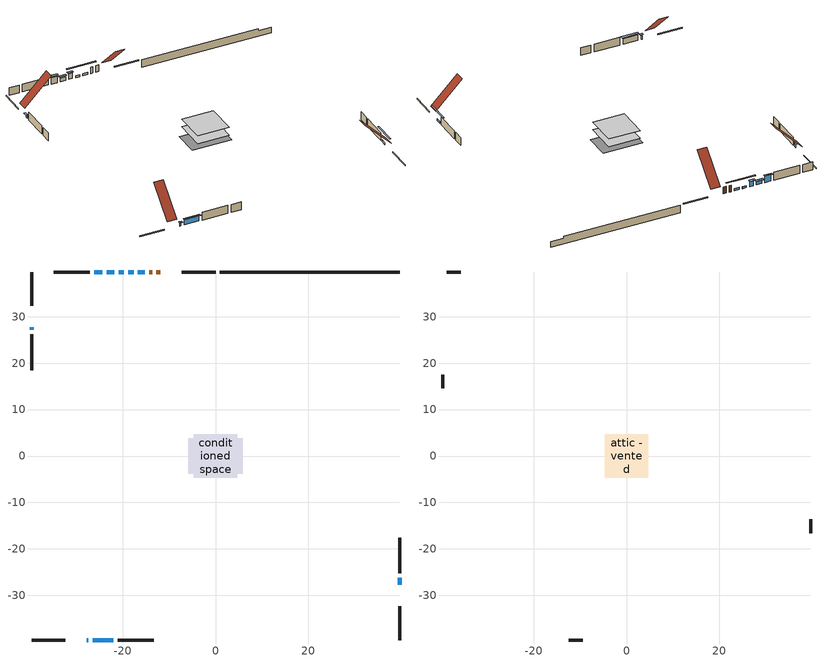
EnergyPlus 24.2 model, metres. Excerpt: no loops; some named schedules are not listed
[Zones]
conditioned space
 floor adiabatic (AdiabaticFloorConstruction): -4.73,-4.73 -4.73,4.73 4.73,4.73 4.73,-4.73 z0.53
 floor foundation (Slab1 construction): -5.86,-3.81 -5.86,3.81 5.86,3.81 5.86,-3.81 z-1.78
 wall outside (RimJoist1 construction): 0,39.62 -7.25,39.62 / -39.62,-39.62 -32.37,-39.62 / -39.62,39.62 -39.62,32.37 / 39.62,-39.62 39.62,-32.37 z0.53:0.83
 wall outside (AdiabaticWallConstruction 1): -11.92,39.62 -12.73,39.62 / -13.66,39.62 -14.31,39.62 z0.53:2.56
 wall outside (AdiabaticWallConstruction): -27.7,-39.62 -27.39,-39.62 z0.53:1.6; 39.62,-27.7 39.62,-26.22 / -15.24,39.62 -16.72,39.62 / -17.64,39.62 -18.81,39.62 z0.53:1.14; -39.62,27.7 -39.62,27.14 z0.53:1.55; -19.74,39.62 -20.86,39.62 / -26.46,-39.62 -21.99,-39.62 z0.53:2.26; -21.79,39.62 -23.42,39.62 z0.53:1.7; -24.34,39.62 -26.12,39.62 z0.53:2.56
 wall outside (Wall1 construction): -27.05,39.62 -34.79,39.62 / -21.06,-39.62 -13.32,-39.62 / -39.62,26.21 -39.62,18.47 / 39.62,-25.29 39.62,-17.56 z0.53:2.97
 wall foundation (FoundationWall1 construction): 0.93,39.62,-1.78 0.93,39.62,0.53 35.75,39.62,0.53 35.75,39.62,-0.12 39.62,39.62,-0.12 39.62,39.62,-1.78
 window (WindowConstruction 4): -27.7,-39.62 -27.39,-39.62 z0.53:1.6
 window (WindowConstruction 6): 39.62,-27.7 39.62,-26.22 z0.53:1.14
 window (WindowConstruction 7): -15.24,39.62 -16.71,39.62 z0.53:1.14
 window (WindowConstruction 8): -17.64,39.62 -18.81,39.62 z0.53:1.14
 window (WindowConstruction 5): -39.62,27.7 -39.62,27.14 z0.53:1.54
 window (WindowConstruction): -19.74,39.62 -20.86,39.62 z0.53:2.26
 window (WindowConstruction 1): -21.79,39.62 -23.42,39.62 z0.53:1.7
 window (WindowConstruction 2): -24.35,39.62 -26.12,39.62 z0.53:2.56
 window (WindowConstruction 3): -26.46,-39.62 -21.99,-39.62 z0.53:2.26
 door (Door): -11.92,39.62 -12.73,39.62 z0.53:2.56
 door (Door 1): -13.66,39.62 -14.31,39.62 z0.53:2.56
 ceiling adiabatic (AdiabaticFloorConstruction): 4.73,-4.73 4.73,4.73 -4.73,4.73 -4.73,-4.73 z0.53
attic - vented
 floor to conditioned space (Floor1 construction Reversed): -4.73,-4.73 -4.73,4.73 4.73,4.73 4.73,-4.73 z2.97
 wall outside (Wall2 construction): -35.72,39.62 -38.69,39.62 / -12.39,-39.62 -9.42,-39.62 / -39.62,17.54 -39.62,14.57 / 39.62,-16.63 39.62,-13.65 z0.53:2.97
 roof outside (Roof1 construction): -10.99,39.62,2.97 -10.99,31.67,10.92 -8.18,31.67,10.92 -8.18,39.62,2.97; -28.62,-39.62,2.97 -28.62,-31.67,10.92 -31.44,-31.67,10.92 -31.44,-39.62,2.97; -39.62,28.62,2.97 -31.67,28.62,10.92 -31.67,31.44,10.92 -39.62,31.44,2.97; 39.62,-28.62,2.97 31.67,-28.62,10.92 31.67,-31.44,10.92 39.62,-31.44,2.97
shading: -27.09,-39.62 -27.99,-39.62 -27.99,-40.23 -27.09,-40.23 z1.9; 39.62,-23.58 39.62,-30.34 40.03,-30.34 40.03,-23.58 z3.78; -19.35,39.62 -12.6,39.62 -12.6,40.03 -19.35,40.03 z3.78; -21.45,39.62 -15,39.62 -15,40.03 -21.45,40.03 z3.78; -39.62,26.84 -39.62,27.99 -40.23,27.99 -40.23,26.84 z1.84; -21.16,39.62 -19.44,39.62 -19.44,40.23 -21.16,40.23 z2.56; -23.71,39.62 -21.49,39.62 -21.49,40.23 -23.71,40.23 z2; -26.42,39.62 -24.05,39.62 -24.05,40.23 -26.42,40.23 z2.86; -21.69,-39.62 -26.76,-39.62 -26.76,-40.23 -21.69,-40.23 z2.56
[Building]
Building 1: Terrain=Suburbs
[Site:Location]
Quebec Intl AP_QC: Latitude {deg}=46.8; Longitude {deg}=-71.38; Time Zone {hr}=-5; Elevation {m}=74; Keep Site Location Information=Yes
[Site:GroundTemperature:Shallow]
0.0108218, -2.24938, -2.43038, -1.3578, 2.94801, 7.23376, 10.9493, 13.303, 13.5029, 11.5886, 7.96783, 3.81355
[Site:WaterMainsTemperature]
Calculation Method=Schedule; Temperature Schedule=mains temperature schedule
[Material] Roughness=Rough; Thermal Absorptance=0.9
Name | Thickness {m} | Conductivity {W/m-K} | Density {kg/m3} | Specific Heat {J/kg-K} | Solar Absorptance | Visible Absorptance
asphalt or fiberglass shingles | 0.00635 | 0.162714 | 1121.4 | 1465.45 | 0.4 | 0.4
ceiling stud and cavity | 0.1397 | 0.086049 | 65.682 | 1177.47 | 0.7 | 0.7
concrete 4.0 in. | 0.1016 | 1.803125 | 2242.8 | 837.4 | 0.7 | 0.7
concrete 8.0 in. | 0.2032 | 1.803125 | 2242.8 | 837.4 | 0.7 | 0.7
door material | 0.04445 | 0.188738 | 512.64 | 1214.23 | 0.7 | 0.7
door material 1 | 0.04445 | 0.053851 | 512.64 | 1214.23 | 0.7 | 0.7
exterior vertical ins | 0.0268992 | 0.029427 | 32.04 | 1214.23 | 0.7 | 0.7
floor covering | 0.0127 | 0.0433444 | 54.468 | 1339.84 | 0.6 | 0.6
floor rigid ins; wall rigid ins 1 | 0.512978 | 0.029427 | 32.04 | 1214.23 | 0.7 | 0.7
floor stud and cavity | 0.1397 | 1.75129 | 37.0049 | 1207.88 | 0.7 | 0.7
furniture material conditioned space 1 | 0.1524 | 0.115458 | 640.8 | 1214.23 | 0.6 | 0.6
gypsum board | 0.0127 | 0.160291 | 801 | 837.4 | 0.6 | 0.6
gypsum board 1 | 0.0127 | 0.160291 | 801 | 837.4 | 0.7 | 0.7
osb sheathing 0.5 in. | 0.0127 | 0.115458 | 512.64 | 1214.23 | 0.7 | 0.7
osb sheathing 0.75 in. | 0.01905 | 0.115458 | 512.64 | 1214.23 | 0.7 | 0.7
osb sheathing 2.0 in. | 0.0508 | 0.115458 | 512.64 | 1214.23 | 0.7 | 0.7
rim joist stud and cavity | 0.0508 | 0.0299404 | 125.044 | 1163.47 | 0.6 | 0.6
wall rigid ins | 0.051816 | 0.029427 | 32.04 | 1214.23 | 0.7 | 0.7
wall stud and cavity | 0.1397 | 0.785599 | 139.0536 | 1170.24 | 0.7 | 0.7
wall stud and cavity 1 | 0.0889 | 6.9971 | 50.32683 | 1063.81 | 0.6 | 0.6
wall stud and cavity 2 | 0.0889 | 0.380278 | 52.3479 | 1209.89 | 0.7 | 0.7
wall stud and cavity 3 | 0.0889 | 0.391764 | 83.0341 | 1211.67 | 0.7 | 0.7
wood siding | 0.0254 | 0.102417 | 544.68 | 1172.36 | 0.4 | 0.4
wood siding 1 | 0.00254 | 0.102417 | 544.68 | 1172.36 | 0.4 | 0.4
wood siding 2; wood siding 3; wood siding 4 | 0.0254 | 0.102417 | 544.68 | 1172.36 | 0.7 | 0.7
[WindowMaterial:SimpleGlazingSystem]
Name | U-Factor {W/m2-K} | Solar Heat Gain Coefficient
WindowMaterial | 2.66809 | 0.59
WindowMaterial 1 | 2.67207 | 0.52
WindowMaterial 2 | 2.70784 | 0.59
WindowMaterial 3 | 2.66241 | 0.62
WindowMaterial 4 | 4.851851 | 0.59
WindowMaterial 5 | 2.6363 | 0.6
WindowMaterial 6 | 2.671499 | 0.51
WindowMaterial 7 | 2.67207 | 0.49
[Construction]
AdiabaticFloorConstruction: floor stud and cavity, floor rigid ins, osb sheathing 0.75 in., floor covering
AdiabaticWallConstruction: wood siding 3, wall rigid ins 1, wall stud and cavity 2, gypsum board
AdiabaticWallConstruction 1: wood siding 4, wall rigid ins 1, wall stud and cavity 2, gypsum board
Door: door material
Door 1: door material 1
Floor1 construction Reversed: gypsum board, ceiling stud and cavity
FoundationWall1 construction: concrete 8.0 in., gypsum board 1
furniture construction conditioned space 1: furniture material conditioned space 1
PartitionWallConstruction: gypsum board, wall stud and cavity 3, gypsum board
RimJoist1 construction: wood siding 2, osb sheathing 2.0 in., rim joist stud and cavity
Roof1 construction: asphalt or fiberglass shingles
Slab1 construction: concrete 4.0 in.
Wall1 construction: wood siding, wall rigid ins, osb sheathing 0.5 in., wall stud and cavity, gypsum board
Wall2 construction: wood siding 1, wall stud and cavity 1
WindowConstruction: WindowMaterial
WindowConstruction 1: WindowMaterial 1
WindowConstruction 2: WindowMaterial 2
WindowConstruction 3: WindowMaterial 3
WindowConstruction 4: WindowMaterial 4
WindowConstruction 5: WindowMaterial 5
WindowConstruction 6; WindowConstruction 7: WindowMaterial 6
WindowConstruction 8: WindowMaterial 7
[Zone] Multiplier=1; Part of Total Floor Area=Yes
Name | Volume {m3}
attic - vented | 99.6519
conditioned space | 442.8
[Space]
Name | Zone | Volume {m3}
attic - vented 1 | attic - vented | 99.6519
conditioned space 1 | conditioned space | 442.8
[ZoneInfiltration:EffectiveLeakageArea]
infil attic - vented 1: Zone or Space=attic - vented 1; Schedule=Always On Discrete; Effective Air Leakage Area {cm2}=3301.66; Stack Coefficient=0.000722509; Wind Coefficient=1.81611e-05
[ZoneMixing]
whole house fan mix: Zone or Space=attic - vented; Schedule=Always On Continuous; Design Flow Rate Calculation Method=Flow/Zone; Design Flow Rate {m3/s}=0; Source Zone or Space=conditioned space
[SurfaceProperty:ExposedFoundationPerimeter]
Slab1: Exposed Perimeter Calculation Method=TotalExposedPerimeter; Total Exposed Perimeter {m}=38.69
[InternalMass] Zone or ZoneList=conditioned space; Space or SpaceList=conditioned space 1
Name | Construction | Surface Area {m2}
furniture mass conditioned space 1 | furniture construction conditioned space 1 | 71.5197
partition wall mass | PartitionWallConstruction | 178.799
[Lights]
interior lighting: Zone or ZoneList or Space or SpaceList=conditioned space 1; Schedule=interior lighting schedule; Design Level Calculation Method=LightingLevel; Lighting Level {W}=343.2; Return Air Fraction=0; Fraction Radiant=0.6; Fraction Visible=0.2; Fraction Replaceable=1
[People]
occupants: Zone or ZoneList or Space or SpaceList=conditioned space 1; Number of People Schedule=occupants schedule; Number of People Calculation Method=People; Number of People=3; Fraction Radiant=0.314171; Sensible Heat Fraction=0.56303; Activity Level Schedule=occupants activity schedule; Carbon Dioxide Generation Rate {m3/s-W}=0; Enable ASHRAE 55 Comfort Warnings=No; Mean Radiant Temperature Calculation Type=EnclosureAveraged
[ElectricEquipment] Zone or ZoneList or Space or SpaceList=conditioned space 1; Design Level Calculation Method=EquipmentLevel
Name | Schedule | Design Level {W} | Fraction Latent | Fraction Radiant | Fraction Lost
clothes dryer | clothes dryer schedule | 140.772 | 0.015 | 0.081 | 0.85
clothes washer | clothes washer schedule | 32.1985 | 0.03 | 0.162 | 0.7
cooking range | cooking range schedule | 215.147 | 0.08 | 0.432 | 0.2
dishwasher | dishwasher schedule | 66.8632 | 0.3 | 0.18 | 0.4
fridge | fridge schedule | 72.9452 | 0 | 0.6 | 0
mech vent bath fan 0 | mech vent bath fan 0 schedule | 50.2 | 0 | 0 | 1
mech vent house fan | mech vent house fan schedule | 6.33333 | 0 | 0 | 1
mech vent house fan cfis | mech vent house fan cfis schedule | 0 | 0 | 0 | 0
mech vent range fan 0 | mech vent range fan 0 schedule | 57 | 0 | 0 | 1
misc plug loads | misc plug loads schedule | 494.7 | 0.045 | 0.513 | 0.1
whole house fan | Always On Discrete | 0 | 0 | 0 | 1
[OtherEquipment] Zone or ZoneList or Space or SpaceList=conditioned space 1; Design Level Calculation Method=EquipmentLevel
Name | Fuel Type | Schedule | Design Level {W} | Fraction Latent | Fraction Radiant | Fraction Lost
clothes dryer 1 | Electricity | clothes dryer schedule | 0 | 0.015 | 0.081 | 0.85
cooking range 1 | Electricity | cooking range schedule | 0 | 0.08 | 0.432 | 0.2
general water use latent | None | general water use schedule | 62.594 | 1 | 0 | 0
general water use sensible | None | general water use schedule | -61.6891 | 0 | 0.6 | 0
mech vent house fan latent load | None | Always On Discrete | 0 | 1 | 0 | 0
mech vent house fan sensible load | None | Always On Discrete | 0 | 0 | 0 | 0
water heater energy adjustment1 | Electricity | Always On Discrete | 0.01 | 0 | 0 | 1
[ZoneInfiltration:DesignFlowRate] Zone or ZoneList or Space or SpaceList=conditioned space 1; Schedule=Always On Discrete; Design Flow Rate Calculation Method=Flow/Zone; Design Flow Rate {m3/s}=0
infil flow; natural vent flow; whole house fan flow
[ZoneControl:Thermostat]
conditioned space Thermostat: Zone or ZoneList=conditioned space; Control Type Schedule=conditioned space Thermostat Schedule; Control 1=conditioned space temperature setpoint; Temperature Difference Between Cutout And Setpoint {deltaC}=0
[ZoneHVAC:Baseboard:Convective:Electric]
electric baseboard: Availability Schedule=Always On Discrete; Heating Design Capacity {W}=11195.9; Efficiency=1
[AirLoopHVAC:UnitarySystem]
unit heater unitary system: Control Type=Load; Controlling Zone or Thermostat Location=conditioned space; Dehumidification Control Type=None; Availability Schedule=Always On Discrete; Supply Fan=unit heater supply fan; Fan Placement=BlowThrough; Supply Air Fan Operating Mode Schedule=unit heater auto fan schedule; Heating Coil=unit heater htg coil; DX Heating Coil Sizing Ratio=1; Use DOAS DX Cooling Coil=No; Minimum Supply Air Temperature {C}=2; Latent Load Control=SensibleOnlyLoadControl; Cooling Supply Air Flow Rate Method=None; Heating Supply Air Flow Rate Method=SupplyAirFlowRate; Heating Supply Air Flow Rate {m3/s}=0.00141584; No Load Supply Air Flow Rate Method=SupplyAirFlowRate; No Load Supply Air Flow Rate {m3/s}=0; No Load Supply Air Flow Rate Control Set To Low Speed=Yes; Maximum Supply Air Temperature {C}=48.8889; Maximum Outdoor Dry-Bulb Temperature for Supplemental Heater Operation {C}=21; Ancillary On-Cycle Electric Power {W}=0; Ancillary Off-Cycle Electric Power {W}=0
[Fan:SystemModel]
unit heater supply fan: Availability Schedule=Always On Discrete; Design Maximum Air Flow Rate {m3/s}=0.00141584; Speed Control Method=Discrete; Electric Power Minimum Flow Rate Fraction=0.2; Design Pressure Rise {Pa}=500; Motor Efficiency=1; Motor In Air Stream Fraction=1; Design Electric Power Consumption {W}=Autosize; Design Power Sizing Method=PowerPerFlow; Electric Power Per Unit Flow Rate {W/(m3/s)}=1e-06; Electric Power Per Unit Flow Rate Per Unit Pressure {W/((m3/s)-Pa)}=1.66667; Fan Total Efficiency=0.7; Motor Loss Radiative Fraction=0; Number of Speeds=1; Speed Flow Fraction 1=1; Speed Electric Power Fraction 1=1
[Coil:Heating:Fuel]
unit heater htg coil: Availability Schedule=Always On Discrete; Fuel Type=OtherFuel1; Burner Efficiency=0.3; Nominal Capacity {W}=0.293071; On Cycle Parasitic Electric Load {W}=0; Off Cycle Parasitic Fuel Load {W}=0
[Zone equipment]
conditioned space: electric baseboard, unit heater unitary system
[Foundation:Kiva]
Foundation Kiva 1: Initial Indoor Air Temperature {C}=18; Wall Height Above Grade {m}=0.529986; Wall Depth Below Slab {m}=0.2032; Custom Block Material Name 1=exterior vertical ins; Custom Block Depth 1 {m}=2.30999; Custom Block X Position 1 {m}=0.2159; Custom Block Z Position 1 {m}=0
[Foundation:Kiva:Settings]
Soil Conductivity {W/m-K}=0.849921; Soil Density {kg/m3}=1842.3; Soil Specific Heat {J/kg-K}=418.7; Ground Solar Absorptivity=0.9; Ground Thermal Absorptivity=0.9; Ground Surface Roughness {m}=0.03; Far-Field Width {m}=40; Deep-Ground Boundary Condition=ZeroFlux; Deep-Ground Depth {m}=40; Minimum Cell Dimension {m}=0.2; Maximum Cell Growth Coefficient=3; Simulation Timestep=Timestep
[Exterior:Lights]
exterior lighting: Schedule=exterior lighting schedule; Design Level {W}=75.6
[EnergyManagementSystem:GlobalVariable]
infil_program_Qfan
infil_program_Qinf
natural_vent_program_Qnv
natural_vent_program_Qwhf
[EnergyManagementSystem:Sensor]
Name | Output:Variable or Output:Meter Index Key | Output:Variable or Output:Meter
airflow_gain | infil flow | Infiltration Sensible Heat Gain Energy
airflow_gain_1 | natural vent flow | Infiltration Sensible Heat Gain Energy
airflow_gain_2 | whole house fan flow | Infiltration Sensible Heat Gain Energy
airflow_loss | infil flow | Infiltration Sensible Heat Loss Energy
airflow_loss_1 | natural vent flow | Infiltration Sensible Heat Loss Energy
airflow_loss_2 | whole house fan flow | Infiltration Sensible Heat Loss Energy
clg_load_cond |  | Cooling:EnergyTransfer:Zone:CONDITIONED SPACE
clg_sp_s; clg_sp_s_1 | cooling setpoint | Schedule Value
clothes_dryer_exhaust_0_sch_s | clothes dryer exhaust 0 schedule | Schedule Value
conditioned_space_clg_unmet_s | conditioned space | Zone Cooling Setpoint Not Met Time
conditioned_space_htg_unmet_s | conditioned space | Zone Heating Setpoint Not Met Time
cool_season | cooling season schedule | Schedule Value
fridge_tin_s | conditioned space | Zone Mean Air Temperature
htg_load_cond |  | Heating:EnergyTransfer:Zone:CONDITIONED SPACE
htg_sp_s; htg_sp_s_1 | heating setpoint | Schedule Value
ig_ee_conv | clothes dryer | Electric Equipment Convective Heating Energy
ig_ee_conv_2 | cooking range | Electric Equipment Convective Heating Energy
ig_ee_conv_4 | fridge | Electric Equipment Convective Heating Energy
ig_ee_conv_5 | misc plug loads | Electric Equipment Convective Heating Energy
ig_ee_conv_6 | whole house fan | Electric Equipment Convective Heating Energy
ig_ee_rad | clothes dryer | Electric Equipment Radiant Heating Energy
ig_ee_rad_2 | cooking range | Electric Equipment Radiant Heating Energy
ig_ee_rad_4 | fridge | Electric Equipment Radiant Heating Energy
ig_ee_rad_5 | misc plug loads | Electric Equipment Radiant Heating Energy
ig_ee_rad_6 | whole house fan | Electric Equipment Radiant Heating Energy
ig_lgt_conv | interior lighting | Lights Convective Heating Energy
ig_lgt_rad | interior lighting | Lights Radiant Heating Energy
ig_lgt_vis | interior lighting | Lights Visible Radiation Heating Energy
ig_oe_conv | clothes dryer 1 | Other Equipment Convective Heating Energy
ig_oe_conv_1 | cooking range 1 | Other Equipment Convective Heating Energy
ig_oe_conv_2 | general water use latent | Other Equipment Convective Heating Energy
ig_oe_conv_3 | general water use sensible | Other Equipment Convective Heating Energy
ig_oe_conv_4 | water heater energy adjustment1 | Other Equipment Convective Heating Energy
ig_oe_rad | clothes dryer 1 | Other Equipment Radiant Heating Energy
ig_oe_rad_1 | cooking range 1 | Other Equipment Radiant Heating Energy
ig_oe_rad_2 | general water use latent | Other Equipment Radiant Heating Energy
ig_oe_rad_3 | general water use sensible | Other Equipment Radiant Heating Energy
ig_oe_rad_4 | water heater energy adjustment1 | Other Equipment Radiant Heating Energy
ig_ppl_conv | occupants | People Convective Heating Energy
ig_ppl_rad | occupants | People Radiant Heating Energy
im_conv | furniture mass conditioned space 1 | Surface Inside Face Convection Heat Gain Energy
im_conv_1 | partition wall mass | Surface Inside Face Convection Heat Gain Energy
im_ig | furniture mass conditioned space 1 | Surface Inside Face Internal Gains Radiation Heat Gain Energy
im_ig_1 | partition wall mass | Surface Inside Face Internal Gains Radiation Heat Gain Energy
im_lgt | furniture mass conditioned space 1 | Surface Inside Face Lights Radiation Heat Gain Energy
im_lgt_1 | partition wall mass | Surface Inside Face Lights Radiation Heat Gain Energy
im_sol | furniture mass conditioned space 1 | Surface Inside Face Solar Radiation Heat Gain Energy
im_sol_1 | partition wall mass | Surface Inside Face Solar Radiation Heat Gain Energy
im_surf | furniture mass conditioned space 1 | Surface Inside Face Net Surface Thermal Radiation Heat Gain Energy
im_surf_1 | partition wall mass | Surface Inside Face Net Surface Thermal Radiation Heat Gain Energy
mech_vent_bath_fan_0_sch_s | mech vent bath fan 0 schedule | Schedule Value
mech_vent_range_fan_0_sch_s | mech vent range fan 0 schedule | Schedule Value
mv_conv | mech vent bath fan 0 | Electric Equipment Convective Heating Energy
mv_conv_1 | mech vent house fan | Electric Equipment Convective Heating Energy
mv_conv_2 | mech vent house fan cfis | Electric Equipment Convective Heating Energy
mv_conv_3 | mech vent range fan 0 | Electric Equipment Convective Heating Energy
mv_conv_4 | mech vent house fan latent load | Other Equipment Convective Heating Energy
mv_conv_5 | mech vent house fan sensible load | Other Equipment Convective Heating Energy
mv_rad | mech vent bath fan 0 | Electric Equipment Radiant Heating Energy
mv_rad_1 | mech vent house fan | Electric Equipment Radiant Heating Energy
mv_rad_2 | mech vent house fan cfis | Electric Equipment Radiant Heating Energy
mv_rad_3 | mech vent range fan 0 | Electric Equipment Radiant Heating Energy
mv_rad_4 | mech vent house fan latent load | Other Equipment Radiant Heating Energy
mv_rad_5 | mech vent house fan sensible load | Other Equipment Radiant Heating Energy
natural_vent_s | natural vent schedule | Schedule Value
out_pb_s |  | Site Outdoor Air Barometric Pressure
out_wt_s |  | Site Outdoor Air Humidity Ratio
site_vw_s |  | Site Wind Speed
ss_back_out | Window1 | Surface Window Shortwave from Zone Back Out Window Heat Transfer Rate
ss_back_out_1 | Window11 | Surface Window Shortwave from Zone Back Out Window Heat Transfer Rate
ss_back_out_2 | Window12 | Surface Window Shortwave from Zone Back Out Window Heat Transfer Rate
ss_back_out_3 | Window13 | Surface Window Shortwave from Zone Back Out Window Heat Transfer Rate
ss_back_out_4 | Window2 | Surface Window Shortwave from Zone Back Out Window Heat Transfer Rate
ss_back_out_5 | Window3 | Surface Window Shortwave from Zone Back Out Window Heat Transfer Rate
ss_back_out_6 | Window4 | Surface Window Shortwave from Zone Back Out Window Heat Transfer Rate
ss_back_out_7 | Window6 | Surface Window Shortwave from Zone Back Out Window Heat Transfer Rate
ss_back_out_8 | Window7 | Surface Window Shortwave from Zone Back Out Window Heat Transfer Rate
ss_conv | Door1 | Surface Inside Face Convection Heat Gain Energy
ss_conv_1 | Door2 | Surface Inside Face Convection Heat Gain Energy
ss_conv_10 | Window7 | Surface Inside Face Convection Heat Gain Energy
ss_conv_2 | Window1 | Surface Inside Face Convection Heat Gain Energy
ss_conv_3 | Window11 | Surface Inside Face Convection Heat Gain Energy
ss_conv_4 | Window12 | Surface Inside Face Convection Heat Gain Energy
ss_conv_5 | Window13 | Surface Inside Face Convection Heat Gain Energy
ss_conv_6 | Window2 | Surface Inside Face Convection Heat Gain Energy
ss_conv_7 | Window3 | Surface Inside Face Convection Heat Gain Energy
ss_conv_8 | Window4 | Surface Inside Face Convection Heat Gain Energy
ss_conv_9 | Window6 | Surface Inside Face Convection Heat Gain Energy
ss_ig | Door1 | Surface Inside Face Internal Gains Radiation Heat Gain Energy
ss_ig_1 | Door2 | Surface Inside Face Internal Gains Radiation Heat Gain Energy
ss_ig_10 | Window7 | Surface Inside Face Internal Gains Radiation Heat Gain Energy
ss_ig_2 | Window1 | Surface Inside Face Internal Gains Radiation Heat Gain Energy
ss_ig_3 | Window11 | Surface Inside Face Internal Gains Radiation Heat Gain Energy
ss_ig_4 | Window12 | Surface Inside Face Internal Gains Radiation Heat Gain Energy
ss_ig_5 | Window13 | Surface Inside Face Internal Gains Radiation Heat Gain Energy
ss_ig_6 | Window2 | Surface Inside Face Internal Gains Radiation Heat Gain Energy
ss_ig_7 | Window3 | Surface Inside Face Internal Gains Radiation Heat Gain Energy
ss_ig_8 | Window4 | Surface Inside Face Internal Gains Radiation Heat Gain Energy
ss_ig_9 | Window6 | Surface Inside Face Internal Gains Radiation Heat Gain Energy
ss_lgt | Door1 | Surface Inside Face Lights Radiation Heat Gain Energy
ss_lgt_1 | Door2 | Surface Inside Face Lights Radiation Heat Gain Energy
ss_sol | Door1 | Surface Inside Face Solar Radiation Heat Gain Energy
ss_sol_1 | Door2 | Surface Inside Face Solar Radiation Heat Gain Energy
ss_surf | Door1 | Surface Inside Face Net Surface Thermal Radiation Heat Gain Energy
ss_surf_1 | Door2 | Surface Inside Face Net Surface Thermal Radiation Heat Gain Energy
ss_surf_10 | Window7 | Surface Inside Face Net Surface Thermal Radiation Heat Gain Energy
ss_surf_2 | Window1 | Surface Inside Face Net Surface Thermal Radiation Heat Gain Energy
ss_surf_3 | Window11 | Surface Inside Face Net Surface Thermal Radiation Heat Gain Energy
ss_surf_4 | Window12 | Surface Inside Face Net Surface Thermal Radiation Heat Gain Energy
ss_surf_5 | Window13 | Surface Inside Face Net Surface Thermal Radiation Heat Gain Energy
ss_surf_6 | Window2 | Surface Inside Face Net Surface Thermal Radiation Heat Gain Energy
ss_surf_7 | Window3 | Surface Inside Face Net Surface Thermal Radiation Heat Gain Energy
ss_surf_8 | Window4 | Surface Inside Face Net Surface Thermal Radiation Heat Gain Energy
ss_surf_9 | Window6 | Surface Inside Face Net Surface Thermal Radiation Heat Gain Energy
ss_trans_in | Window1 | Surface Window Transmitted Solar Radiation Rate
ss_trans_in_1 | Window11 | Surface Window Transmitted Solar Radiation Rate
ss_trans_in_2 | Window12 | Surface Window Transmitted Solar Radiation Rate
ss_trans_in_3 | Window13 | Surface Window Transmitted Solar Radiation Rate
ss_trans_in_4 | Window2 | Surface Window Transmitted Solar Radiation Rate
ss_trans_in_5 | Window3 | Surface Window Transmitted Solar Radiation Rate
ss_trans_in_6 | Window4 | Surface Window Transmitted Solar Radiation Rate
ss_trans_in_7 | Window6 | Surface Window Transmitted Solar Radiation Rate
ss_trans_in_8 | Window7 | Surface Window Transmitted Solar Radiation Rate
ss_trans_out | Window1 | Surface Inside Face Initial Transmitted Diffuse Transmitted Out Window Solar Radiation Rate
ss_trans_out_1 | Window11 | Surface Inside Face Initial Transmitted Diffuse Transmitted Out Window Solar Radiation Rate
ss_trans_out_2 | Window12 | Surface Inside Face Initial Transmitted Diffuse Transmitted Out Window Solar Radiation Rate
ss_trans_out_3 | Window13 | Surface Inside Face Initial Transmitted Diffuse Transmitted Out Window Solar Radiation Rate
ss_trans_out_4 | Window2 | Surface Inside Face Initial Transmitted Diffuse Transmitted Out Window Solar Radiation Rate
ss_trans_out_5 | Window3 | Surface Inside Face Initial Transmitted Diffuse Transmitted Out Window Solar Radiation Rate
ss_trans_out_6 | Window4 | Surface Inside Face Initial Transmitted Diffuse Transmitted Out Window Solar Radiation Rate
ss_trans_out_7 | Window6 | Surface Inside Face Initial Transmitted Diffuse Transmitted Out Window Solar Radiation Rate
ss_trans_out_8 | Window7 | Surface Inside Face Initial Transmitted Diffuse Transmitted Out Window Solar Radiation Rate
s_conv | Floor1 | Surface Inside Face Convection Heat Gain Energy
